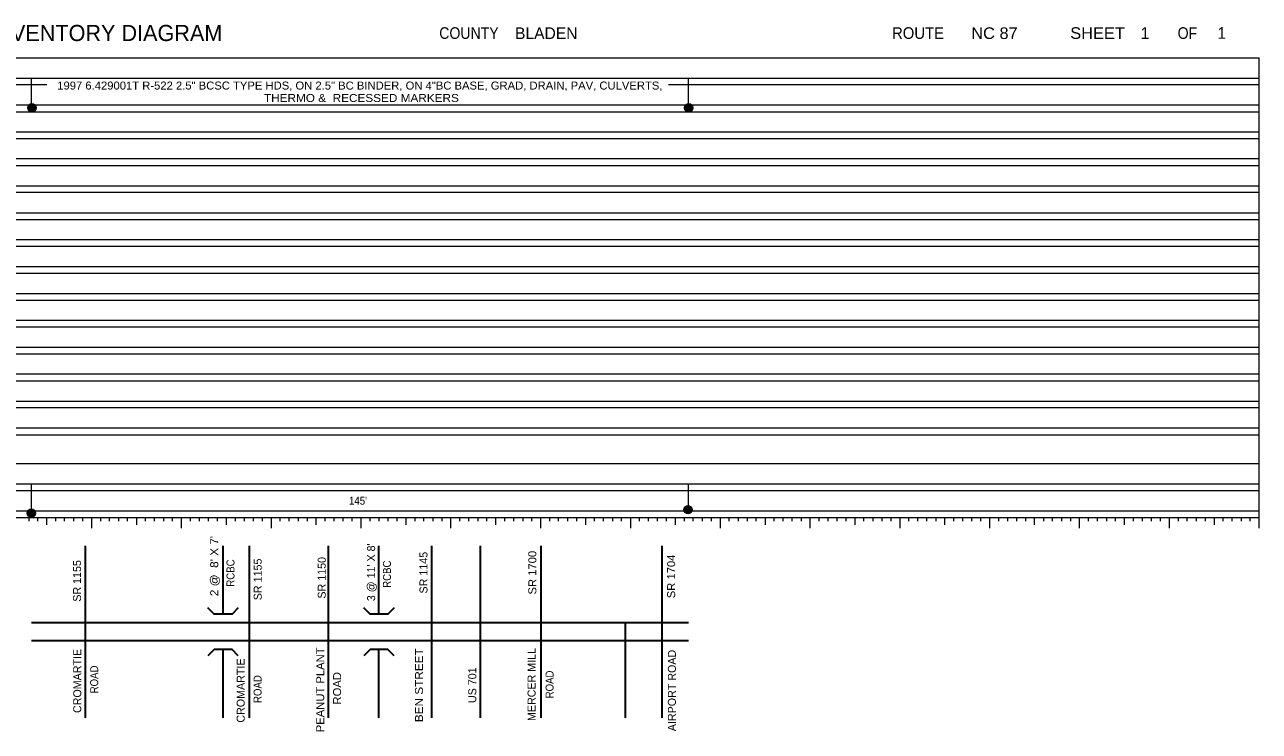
# Model space of a CAD drawing. Extents: x 321779.9 to 321801.6, y 217573.4 to 217589.9.
# Drawn here: x 321787.75 to 321801.63, y 217581.97 to 217589.92 of the extents above; entities that cross this region are included whole.
import ezdxf
from ezdxf.enums import TextEntityAlignment as Align

# ---------------------------------------------------------------- set-up
doc = ezdxf.new("R2010")
doc.units = 0
doc.header["$LTSCALE"] = 0.04
doc.layers.add('1', color=7, linetype='Continuous', lineweight=13)

msp = doc.modelspace()

# ---------------------------------------------------------------- hatches: boundary and pattern name
at = {"layer": '1'}
for points in [[(321787.8748, 217588.9889, 1), (321787.7808, 217588.9889, 1)], [(321795.2616, 217588.9889, 1), (321795.1676, 217588.9889, 1)], [(321787.8688, 217584.4264, 1), (321787.7748, 217584.4264, 1)], [(321795.2539, 217584.4652, 1), (321795.1599, 217584.4652, 1)]]:
    msp.add_hatch(color=256, dxfattribs=at).paths.add_polyline_path(points)

# ---------------------------------------------------------------- linework, layer by layer
for p, q in [((321779.896, 217589.5527), (321801.6318, 217589.5527)), ((321801.6318, 217584.3785), (321801.6318, 217589.5527)), ((321781.4324, 217589.3222), (321801.6318, 217589.3222)), ((321787.8248, 217588.9799), (321787.8248, 217589.3222)), ((321795.2118, 217588.9661), (321795.2118, 217589.322)), ((321779.896, 217589.2494), (321787.9953, 217589.2494)), ((321794.9884, 217589.2494), (321801.6318, 217589.2494)), ((321781.4324, 217589.0213), (321801.6318, 217589.0213)), ((321780.4203, 217588.9435), (321801.6318, 217588.9435)), ((321780.4203, 217588.6427), (321801.6318, 217588.6427)), ((321781.4324, 217588.7179), (321801.6318, 217588.7179)), ((321780.4203, 217588.3393), (321801.6318, 217588.3393)), ((321781.4324, 217588.417), (321801.6318, 217588.417)), ((321781.4324, 217588.1111), (321801.6318, 217588.1111)), ((321780.4203, 217588.0383), (321801.6318, 217588.0383)), ((321781.4324, 217587.8078), (321801.6318, 217587.8078)), ((321780.4203, 217587.7325), (321801.6318, 217587.7325)), ((321781.4324, 217587.5068), (321801.6318, 217587.5068)), ((321780.4203, 217587.4292), (321801.6318, 217587.4292)), ((321780.4203, 217587.1282), (321801.6318, 217587.1282)), ((321781.4324, 217587.2035), (321801.6318, 217587.2035)), ((321780.4203, 217586.8248), (321801.6318, 217586.8248)), ((321781.4324, 217586.9001), (321801.6318, 217586.9001)), ((321780.4203, 217586.5214), (321801.6318, 217586.5214)), ((321781.4324, 217586.5968), (321801.6318, 217586.5968)), ((321781.4324, 217586.2934), (321801.6318, 217586.2934)), ((321780.4203, 217586.2181), (321801.6318, 217586.2181)), ((321781.4324, 217585.9924), (321801.6318, 217585.9924)), ((321780.4203, 217585.9148), (321801.6318, 217585.9148)), ((321780.4203, 217585.6138), (321801.6318, 217585.6138)), ((321781.4324, 217585.6866), (321801.6318, 217585.6866)), ((321780.4203, 217585.3079), (321801.6318, 217585.3079)), ((321781.4324, 217585.3857), (321801.6318, 217585.3857)), ((321779.896, 217584.9852), (321801.6318, 217584.9852)), ((321781.4324, 217584.7571), (321795.2096, 217584.7571)), ((321787.8248, 217584.4231), (321787.8248, 217584.7534)), ((321795.2118, 217584.4341), (321795.2118, 217584.7571)), ((321795.2157, 217584.7571), (321801.6318, 217584.7571)), ((321781.4324, 217584.4537), (321801.6318, 217584.4537)), ((321787.7958, 217584.3372), (321787.7958, 217584.3785)), ((321787.8953, 217584.3372), (321787.8953, 217584.3785)), ((321787.9972, 217584.296), (321787.9972, 217584.3785)), ((321788.0966, 217584.3372), (321788.0966, 217584.3785)), ((321788.1962, 217584.3372), (321788.1962, 217584.3785)), ((321788.3006, 217584.3372), (321788.3006, 217584.3785)), ((321788.4001, 217584.3372), (321788.4001, 217584.3785)), ((321788.502, 217584.2571), (321788.502, 217584.3785)), ((321788.6016, 217584.3372), (321788.6016, 217584.3785)), ((321788.701, 217584.3372), (321788.701, 217584.3785)), ((321788.8053, 217584.3372), (321788.8053, 217584.3785)), ((321788.9049, 217584.3372), (321788.9049, 217584.3785)), ((321789.0068, 217584.296), (321789.0068, 217584.3785)), ((321789.1064, 217584.3372), (321789.1064, 217584.3785)), ((321789.2083, 217584.3372), (321789.2083, 217584.3785)), ((321789.3101, 217584.3372), (321789.3101, 217584.3785)), ((321789.4097, 217584.3372), (321789.4097, 217584.3785)), ((321789.5116, 217584.2571), (321789.5116, 217584.3785)), ((321789.6112, 217584.3372), (321789.6112, 217584.3785)), ((321789.7131, 217584.3372), (321789.7131, 217584.3785)), ((321789.815, 217584.3372), (321789.815, 217584.3785)), ((321789.9145, 217584.3372), (321789.9145, 217584.3785)), ((321790.0164, 217584.296), (321790.0164, 217584.3785)), ((321790.1159, 217584.3372), (321790.1159, 217584.3785)), ((321790.2179, 217584.3372), (321790.2179, 217584.3785)), ((321790.3198, 217584.3372), (321790.3198, 217584.3785)), ((321790.4218, 217584.3372), (321790.4218, 217584.3785)), ((321790.5212, 217584.2571), (321790.5212, 217584.3785)), ((321790.6207, 217584.3372), (321790.6207, 217584.3785)), ((321790.7226, 217584.3372), (321790.7226, 217584.3785)), ((321790.8247, 217584.3372), (321790.8247, 217584.3785)), ((321790.9266, 217584.3372), (321790.9266, 217584.3785)), ((321791.026, 217584.296), (321791.026, 217584.3785)), ((321791.1255, 217584.3372), (321791.1255, 217584.3785)), ((321791.2274, 217584.3372), (321791.2274, 217584.3785)), ((321791.3294, 217584.3372), (321791.3294, 217584.3785)), ((321791.4314, 217584.3372), (321791.4314, 217584.3785)), ((321791.5309, 217584.2571), (321791.5309, 217584.3785)), ((321791.6328, 217584.3372), (321791.6328, 217584.3785)), ((321791.7323, 217584.3372), (321791.7323, 217584.3785)), ((321791.8342, 217584.3372), (321791.8342, 217584.3785)), ((321791.9361, 217584.3372), (321791.9361, 217584.3785)), ((321792.0356, 217584.296), (321792.0356, 217584.3785)), ((321792.1376, 217584.3372), (321792.1376, 217584.3785)), ((321792.2371, 217584.3372), (321792.2371, 217584.3785)), ((321792.339, 217584.3372), (321792.339, 217584.3785)), ((321792.4409, 217584.3372), (321792.4409, 217584.3785)), ((321792.5404, 217584.2571), (321792.5404, 217584.3785)), ((321792.6423, 217584.3372), (321792.6423, 217584.3785)), ((321792.7419, 217584.3372), (321792.7419, 217584.3785)), ((321792.8463, 217584.3372), (321792.8463, 217584.3785)), ((321792.9457, 217584.3372), (321792.9457, 217584.3785)), ((321793.0452, 217584.296), (321793.0452, 217584.3785)), ((321793.1471, 217584.3372), (321793.1471, 217584.3785)), ((321793.2467, 217584.3372), (321793.2467, 217584.3785)), ((321793.3511, 217584.3372), (321793.3511, 217584.3785)), ((321793.4505, 217584.3372), (321793.4505, 217584.3785)), ((321793.5501, 217584.2571), (321793.5501, 217584.3785)), ((321793.6519, 217584.3372), (321793.6519, 217584.3785)), ((321793.7515, 217584.3372), (321793.7515, 217584.3785)), ((321793.8558, 217584.3372), (321793.8558, 217584.3785)), ((321793.9554, 217584.3372), (321793.9554, 217584.3785)), ((321794.0573, 217584.296), (321794.0573, 217584.3785)), ((321794.1568, 217584.3372), (321794.1568, 217584.3785)), ((321794.2563, 217584.3372), (321794.2563, 217584.3785)), ((321794.3606, 217584.3372), (321794.3606, 217584.3785)), ((321794.4602, 217584.3372), (321794.4602, 217584.3785)), ((321794.5621, 217584.2571), (321794.5621, 217584.3785)), ((321794.6617, 217584.3372), (321794.6617, 217584.3785)), ((321794.7611, 217584.3372), (321794.7611, 217584.3785)), ((321794.8654, 217584.3372), (321794.8654, 217584.3785)), ((321794.965, 217584.3372), (321794.965, 217584.3785)), ((321795.0668, 217584.296), (321795.0668, 217584.3785)), ((321795.1664, 217584.3372), (321795.1664, 217584.3785)), ((321795.2659, 217584.3372), (321795.2659, 217584.3785)), ((321795.3702, 217584.3372), (321795.3702, 217584.3785)), ((321795.4698, 217584.3372), (321795.4698, 217584.3785)), ((321795.5717, 217584.2571), (321795.5717, 217584.3785)), ((321795.6712, 217584.3372), (321795.6712, 217584.3785)), ((321795.7731, 217584.3372), (321795.7731, 217584.3785)), ((321795.8751, 217584.3372), (321795.8751, 217584.3785)), ((321795.9746, 217584.3372), (321795.9746, 217584.3785)), ((321796.0765, 217584.296), (321796.0765, 217584.3785)), ((321796.176, 217584.3372), (321796.176, 217584.3785)), ((321796.2779, 217584.3372), (321796.2779, 217584.3785)), ((321796.3798, 217584.3372), (321796.3798, 217584.3785)), ((321796.4819, 217584.3372), (321796.4819, 217584.3785)), ((321796.5813, 217584.2571), (321796.5813, 217584.3785)), ((321796.6808, 217584.3372), (321796.6808, 217584.3785)), ((321796.7827, 217584.3372), (321796.7827, 217584.3785)), ((321796.8847, 217584.3372), (321796.8847, 217584.3785)), ((321796.9866, 217584.3372), (321796.9866, 217584.3785)), ((321797.0861, 217584.296), (321797.0861, 217584.3785)), ((321797.1856, 217584.3372), (321797.1856, 217584.3785)), ((321797.2875, 217584.3372), (321797.2875, 217584.3785)), ((321797.3895, 217584.3372), (321797.3895, 217584.3785)), ((321797.4914, 217584.3372), (321797.4914, 217584.3785)), ((321797.5909, 217584.2571), (321797.5909, 217584.3785)), ((321797.6903, 217584.3372), (321797.6903, 217584.3785)), ((321797.7924, 217584.3372), (321797.7924, 217584.3785)), ((321797.8943, 217584.3372), (321797.8943, 217584.3785)), ((321797.9962, 217584.3372), (321797.9962, 217584.3785)), ((321798.0957, 217584.296), (321798.0957, 217584.3785)), ((321798.1976, 217584.3372), (321798.1976, 217584.3785)), ((321798.2971, 217584.3372), (321798.2971, 217584.3785)), ((321798.3991, 217584.3372), (321798.3991, 217584.3785)), ((321798.501, 217584.3372), (321798.501, 217584.3785)), ((321798.6005, 217584.2571), (321798.6005, 217584.3785)), ((321798.7024, 217584.3372), (321798.7024, 217584.3785)), ((321798.8019, 217584.3372), (321798.8019, 217584.3785)), ((321798.9064, 217584.3372), (321798.9064, 217584.3785)), ((321799.0058, 217584.3372), (321799.0058, 217584.3785)), ((321799.1053, 217584.296), (321799.1053, 217584.3785)), ((321799.2072, 217584.3372), (321799.2072, 217584.3785)), ((321799.3068, 217584.3372), (321799.3068, 217584.3785)), ((321799.4111, 217584.3372), (321799.4111, 217584.3785)), ((321799.5105, 217584.3372), (321799.5105, 217584.3785)), ((321799.6102, 217584.2571), (321799.6102, 217584.3785)), ((321799.712, 217584.3372), (321799.712, 217584.3785)), ((321799.8116, 217584.3372), (321799.8116, 217584.3785)), ((321799.9159, 217584.3372), (321799.9159, 217584.3785)), ((321800.0154, 217584.3372), (321800.0154, 217584.3785)), ((321800.1149, 217584.296), (321800.1149, 217584.3785)), ((321800.2169, 217584.3372), (321800.2169, 217584.3785)), ((321800.3164, 217584.3372), (321800.3164, 217584.3785)), ((321800.4207, 217584.3372), (321800.4207, 217584.3785)), ((321800.5203, 217584.3372), (321800.5203, 217584.3785)), ((321800.6221, 217584.2571), (321800.6221, 217584.3785)), ((321800.7217, 217584.3372), (321800.7217, 217584.3785)), ((321800.8211, 217584.3372), (321800.8211, 217584.3785)), ((321800.9255, 217584.3372), (321800.9255, 217584.3785)), ((321801.0251, 217584.3372), (321801.0251, 217584.3785)), ((321801.127, 217584.296), (321801.127, 217584.3785)), ((321801.2265, 217584.3372), (321801.2265, 217584.3785)), ((321801.3259, 217584.3372), (321801.3259, 217584.3785)), ((321801.4304, 217584.3372), (321801.4304, 217584.3785)), ((321801.5299, 217584.3372), (321801.5299, 217584.3785)), ((321801.6318, 217584.2571), (321801.6318, 217584.3785))]:
    msp.add_line(p, q, dxfattribs=at)
at = {"layer": '1', "lineweight": 35}
for p, q in [((321788.4318, 217582.1225), (321788.4318, 217584.0571)), ((321789.9788, 217583.2891), (321789.9788, 217584.0571)), ((321790.2752, 217582.1225), (321790.2752, 217584.0571)), ((321791.165, 217582.1225), (321791.165, 217584.0571)), ((321791.7304, 217583.2891), (321791.7304, 217584.0571)), ((321792.3247, 217582.1225), (321792.3247, 217584.0571)), ((321792.8733, 217582.1225), (321792.8733, 217584.0571)), ((321793.557, 217582.1225), (321793.557, 217584.0571)), ((321794.916, 217582.1225), (321794.916, 217584.0571)), ((321795.2118, 217583.1898), (321787.8248, 217583.1898)), ((321794.5024, 217582.1225), (321794.5024, 217583.1898)), ((321795.2118, 217582.9898), (321787.8248, 217582.9898)), ((321789.9788, 217582.1225), (321789.9788, 217582.8901)), ((321791.7304, 217582.1225), (321791.7304, 217582.8901))]:
    msp.add_line(p, q, dxfattribs=at)
at = {"layer": '1'}
for points in [[(321779.896, 217584.6795), (321781.4324, 217584.6795), (321801.6318, 217584.6795)], [(321779.896, 217584.3785), (321781.4324, 217584.3785), (321801.6318, 217584.3785)]]:
    msp.add_lwpolyline(points, dxfattribs=at)
at = {"layer": '1', "lineweight": 35}
for points in [[(321790.1495, 217583.3598), (321790.0788, 217583.2891), (321789.9788, 217583.2891), (321789.8788, 217583.2891), (321789.8081, 217583.3599)], [(321791.9022, 217583.3598), (321791.8315, 217583.2891), (321791.7315, 217583.2891), (321791.6315, 217583.2891), (321791.5608, 217583.3599)], [(321790.1495, 217582.8194), (321790.0788, 217582.8901), (321789.9788, 217582.8901), (321789.8788, 217582.8901), (321789.8081, 217582.8194)], [(321791.9022, 217582.8194), (321791.8315, 217582.8901), (321791.7315, 217582.8901), (321791.6315, 217582.8901), (321791.5608, 217582.8194)]]:
    msp.add_lwpolyline(points, dxfattribs=at)
at = {"layer": '1'}
for centre in [(321787.8278, 217588.9889), (321795.2146, 217588.9889), (321787.8218, 217584.4264), (321795.2069, 217584.4652)]:
    msp.add_circle(centre, 0.047, dxfattribs=at)

# ---------------------------------------------------------------- texts
msp.add_text('NORTH CAROLINA STATE HIGHWAY CONSTRUCTION AND INVENTORY DIAGRAM', height=0.1818, dxfattribs=at).set_placement((321780.4203, 217589.7396))
for s, height, width, p in [('COUNTY', 0.1313, 0.9, (321792.7432, 217589.7639)), ('ROUTE', 0.1313, 0.95, (321797.7936, 217589.7639)), ('NC 87', 0.1313, 1.05, (321798.6534, 217589.763)), ('SHEET', 0.1313, 1.05, (321799.8127, 217589.7639)), ('OF', 0.1313, 0.9, (321800.8235, 217589.7639)), ('1997 6.429001T R-522 2.5" BCSC TYPE HDS, ON 2.5" BC BINDER, ON 4"BC BASE, GRAD, DRAIN, PAV, CULVERTS, ', 0.09, 1.05, (321791.5338, 217589.1937)), ('THERMO &  RECESSED MARKERS', 0.09, 1.1, (321791.5337, 217589.0537)), ("145'", 0.09, 0.9, (321791.4951, 217584.5211))]:
    msp.add_text(s, height=height, dxfattribs=dict(at, width=width)).set_placement(p, align=Align.CENTER)
for s, p in [('BLADEN', (321793.6126, 217589.7619)), ('1', (321800.3456, 217589.7623)), ('1', (321801.2094, 217589.7648))]:
    msp.add_text(s, height=0.1313, dxfattribs=at).set_placement(p, align=Align.CENTER)
for s, width, p in [("2 @  8' X 7'", 1.1, (321789.9231, 217583.8308)), ('RCBC', 0.9, (321790.1061, 217583.7519)), ('RCBC', 0.9, (321791.866, 217583.7392)), ('SR 1700', 1.05, (321793.5007, 217583.7559)), ('SR 1704', 1.05, (321795.0622, 217583.7137)), ('PEANUT PLANT', 1.05, (321791.115, 217582.4373)), ('BEN STREET', 1.1, (321792.2262, 217582.4891)), ('ROAD', 0.9, (321788.5732, 217582.554)), ('ROAD', 0.9, (321793.6948, 217582.4976)), ('ROAD', 0.9, (321790.411, 217582.4458)), (' ROAD', 1.05, (321791.305, 217582.4374))]:
    msp.add_text(s, height=0.09, rotation=90, dxfattribs=dict(at, width=width)).set_placement(p, align=Align.CENTER)
for s, p in [("3 @ 11' X 8'", (321791.688, 217583.7601)), ('SR 1155', (321788.3804, 217583.6635)), ('SR 1155', (321790.4125, 217583.68)), ('SR 1150', (321791.1324, 217583.6983)), ('SR 1145', (321792.2768, 217583.7559)), ('CROMARTIE ', (321788.3832, 217582.5539)), ('CROMARTIE ', (321790.221, 217582.4458)), ('MERCER MILL', (321793.4923, 217582.4975)), ('AIRPORT ROAD', (321795.0707, 217582.4299)), ('US 701', (321792.8255, 217582.4892))]:
    msp.add_text(s, height=0.09, rotation=90, dxfattribs=at).set_placement(p, align=Align.CENTER)

doc.saveas('drawing.dxf')
